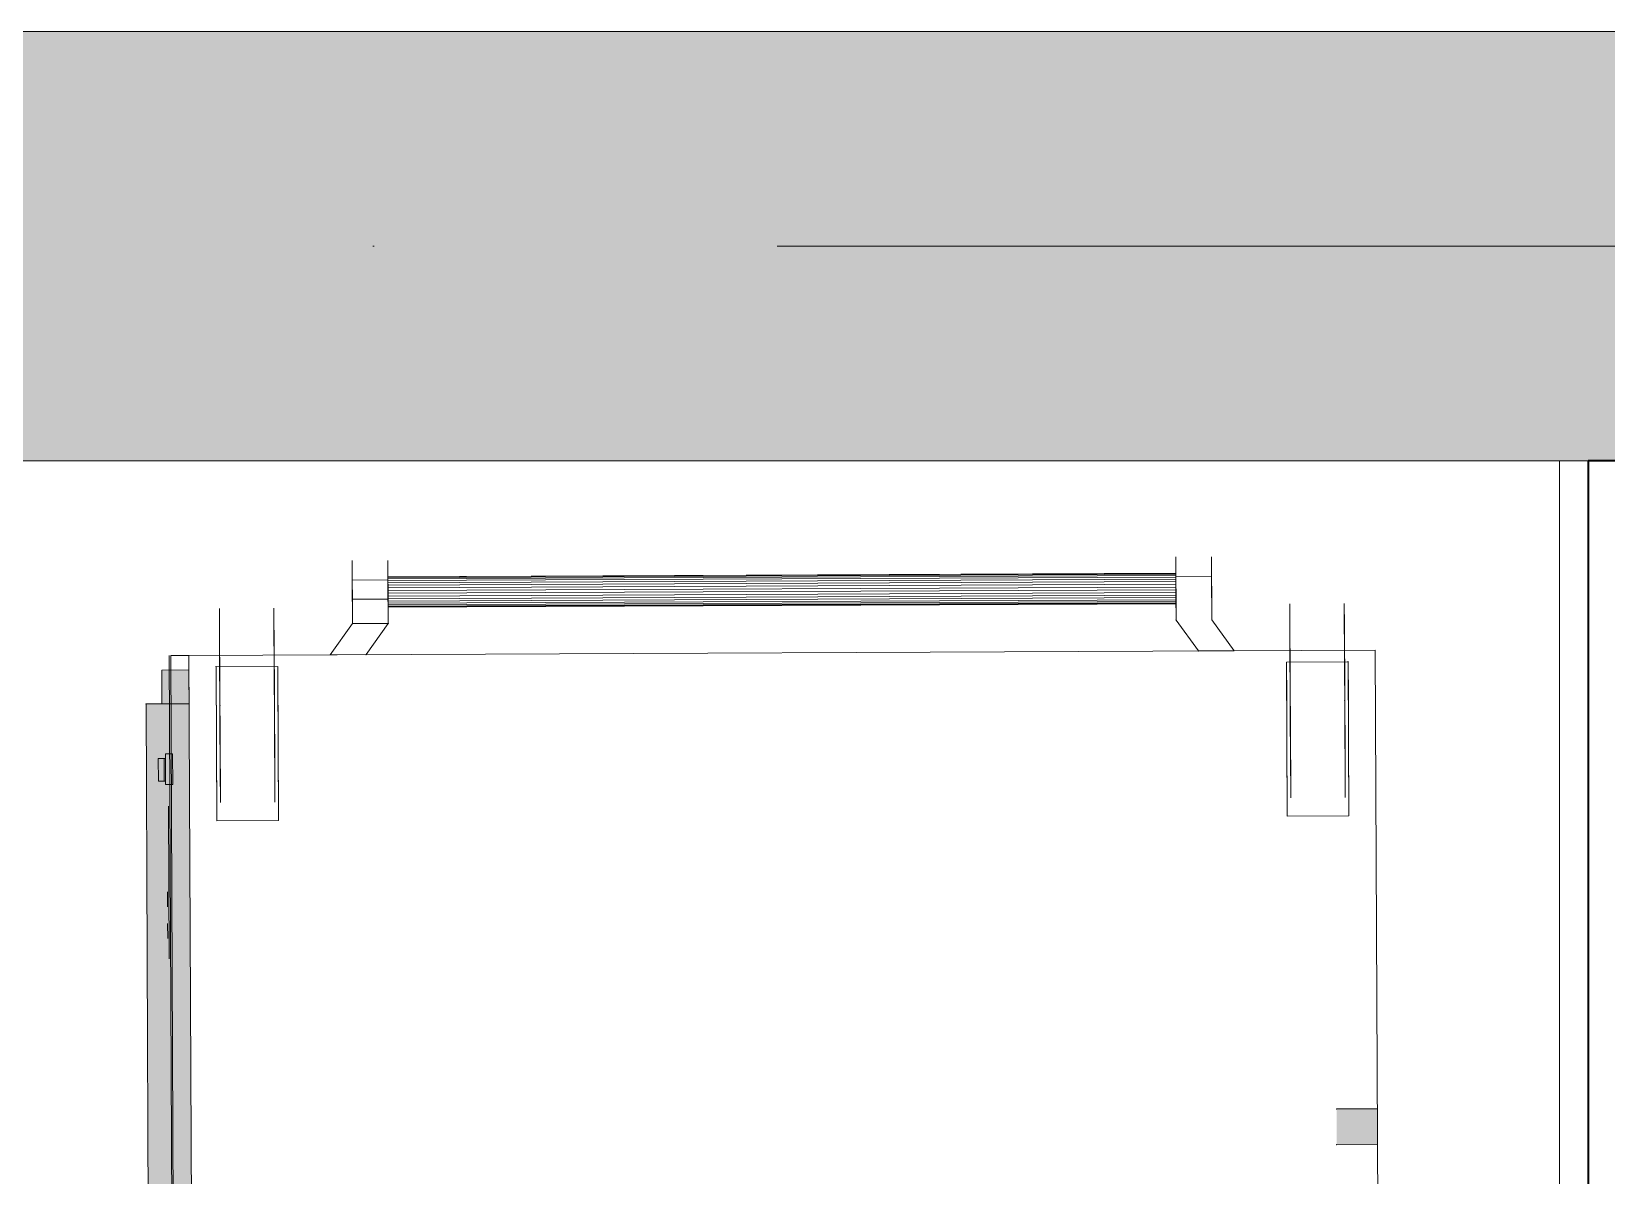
# Model space of a CAD drawing. Header units: millimetres. Extents: x -34838 to 729576, y -214038 to 121482.
# Drawn here: x 580453 to 581555, y -86387 to -85588 of the extents above; entities that cross this region are included whole.
import ezdxf
from ezdxf.enums import TextEntityAlignment as Align

# ---------------------------------------------------------------- set-up
doc = ezdxf.new("R2010")
doc.units = ezdxf.units.MM
doc.header["$MEASUREMENT"] = 0
doc.linetypes.add('Штрихпунктирная', pattern=[1340.555525, 705.555534, -352.777767, 0, -282.222223])
for name, color, linetype, lineweight in [('0_Ном._пера__1', 7, 'Continuous', 13), ('А _ ОСІ КООРДИНАЦІЙНІ.3D_Ном._пера__105', 7, 'Continuous', 13), ('А _ ОСІ КООРДИНАЦІЙНІ.3D_Ном._пера__25', 7, 'Continuous', 0), ('АБ _ 0 _ СТІНИ _ ЗОВНІШНІ .3D_Ном._пера__27', 7, 'Continuous', 35), ('АБ _ 0 _ СТІНИ _ ЗОВНІШНІ .3D_Ном._пера__47', 7, 'Continuous', 20), ('АБ _ 0 _ СТІНИ _ ЗОВНІШНІ .3D_Ном._пера__87', 7, 'Continuous', 13)]:
    doc.layers.add(name, color=color, linetype=linetype, lineweight=lineweight)
for name, color, linetype in [('А _ ОСІ КООРДИНАЦІЙНІ.3D', 7, 'Continuous'), ('АБ _ 0 _ СТІНИ _ ЗОВНІШНІ .3D', 7, 'Continuous'), ('АП _ ТЕП _ ЗОНИ ПРИМІЩЕНЬ .3D', 7, 'Continuous')]:
    doc.layers.add(name, color=color, linetype=linetype)
doc.styles.add('СГЕНЕРИР_СТИЛЬ_1', font='Arial.ttf')

# ---------------------------------------------------------------- blocks, each defined once
blk = doc.blocks.new('Стена_56_1', base_point=(518366.8, -85737.7))
at = {"layer": 'АБ _ 0 _ СТІНИ _ ЗОВНІШНІ .3D', "linetype": 'Continuous', "lineweight": 0, "true_color": 0x000000}
h = blk.add_hatch(dxfattribs=at)
h.set_pattern_fill('М___БЕТОН_АРМОВАНИЙ___З__C0', color=18, style=0, pattern_type=2)
h.set_pattern_definition([(45, (518441.76, -97737.7), (-367.6955, 367.6955), []), (45, (518257.9, -97553.85), (-367.6955, 367.6955), [390, -130, 0, -130])])
h.paths.add_polyline_path([(614291.8, -85587.7), (540141.8, -85587.7), (540141.8, -85887.7), (614271.8, -85887.7), (614291.8, -85874.1)])
at = {"layer": 'АБ _ 0 _ СТІНИ _ ЗОВНІШНІ .3D_Ном._пера__47', "color": 7, "linetype": 'Continuous', "lineweight": 20, "flags": 128}
for points in [[(614591.8, -85587.7), (540441.8, -85587.7)], [(540141.8, -85887.7), (614271.8, -85887.7)]]:
    blk.add_lwpolyline(points, dxfattribs=at)
blk = doc.blocks.new('Стена_85_1', base_point=(581601.8, -97937.3))
at = {"layer": 'АБ _ 0 _ СТІНИ _ ЗОВНІШНІ .3D', "linetype": 'Continuous', "lineweight": 0, "true_color": 0x000000}
h = blk.add_hatch(dxfattribs=at)
h.set_pattern_fill('М___ЦЕГЛА_ОБЛИЧКУВАЛЬНА__3B', color=18, style=0, pattern_type=2)
h.set_pattern_definition([(45, (518441.8, -97737.7), (-707.107, 707.107), []), (45, (518300.3, -97596.3), (-707.107, 707.107), [])])
h.paths.add_polyline_path([(581541.8, -85887.7), (581541.8, -86887.7), (581661.8, -86887.7), (581661.8, -85887.7)])
at = {"layer": 'АБ _ 0 _ СТІНИ _ ЗОВНІШНІ .3D_Ном._пера__27', "color": 7, "linetype": 'Continuous', "lineweight": 35}
blk.add_line((581541.8, -85887.7), (581541.8, -86887.7), dxfattribs=at)
at = {"layer": 'АБ _ 0 _ СТІНИ _ ЗОВНІШНІ .3D_Ном._пера__27', "color": 7, "linetype": 'Continuous', "lineweight": 35, "flags": 128}
blk.add_lwpolyline([(581661.8, -85887.7), (581541.8, -85887.7)], dxfattribs=at)
at = {"layer": 'АБ _ 0 _ СТІНИ _ ЗОВНІШНІ .3D_Ном._пера__87', "color": 7, "linetype": 'Continuous', "lineweight": 13, "flags": 128}
for points in [[(581541.8, -85887.7), (581521.8, -85887.7)], [(581521.8, -85887.7), (581521.8, -86887.7)]]:
    blk.add_lwpolyline(points, dxfattribs=at)
blk = doc.blocks.new('Стандартный Маркер Сетки_2')
at = {"layer": 'А _ ОСІ КООРДИНАЦІЙНІ.3D_Ном._пера__105', "color": 7, "linetype": 'Штрихпунктирная', "lineweight": 13}
blk.add_line((500, 0), (99754.182117, 0), dxfattribs=at)
at = {"layer": 'А _ ОСІ КООРДИНАЦІЙНІ.3D_Ном._пера__25', "color": 7, "lineweight": 0, "style": 'СГЕНЕРИР_СТИЛЬ_1'}
blk.add_attdef('AC_MarkerText_1', text='', height=700, dxfattribs=at).set_placement((-1000, 40.005), align=Align.MIDDLE_CENTER)

msp = doc.modelspace()

# ---------------------------------------------------------------- hatches: boundary and pattern name
at = {"layer": '0_Ном._пера__1', "linetype": 'Continuous', "lineweight": 13}
for points in [[(580563.2, -86057.6), (580563.1, -86034), (580544.1, -86034.1), (580544.2, -86057.7)], [(580563.1, -86034), (580544.1, -86034.1), (580544.2, -86057.7), (580563.2, -86057.6)], [(580563.1, -86034), (580544.1, -86034.1), (580544.2, -86057.7), (580563.2, -86057.6)], [(580563.2, -86057.6), (580563.1, -86034), (580544.1, -86034.1), (580544.2, -86057.7)], [(580566.2, -86718.8), (580563.2, -86057.6), (580533.1, -86057.7), (580536, -86719)], [(580563.2, -86057.6), (580533.1, -86057.7), (580536, -86719), (580566.2, -86718.8)], [(580566.2, -86718.8), (580563.2, -86057.6), (580533.1, -86057.7), (580536, -86719)], [(581394.4, -86348), (581394.3, -86340.7), (581365.8, -86340.8), (581365.8, -86348.2)], [(581394.3, -86340.7), (581365.8, -86340.8), (581365.8, -86348.2), (581394.4, -86348)], [(581394.4, -86348), (581365.8, -86348.2), (581365.8, -86358.6), (581394.4, -86358.4)], [(581394.4, -86358.4), (581394.4, -86348), (581365.8, -86348.2), (581365.8, -86358.6)], [(581394.4, -86365.8), (581394.4, -86358.4), (581365.8, -86358.6), (581365.9, -86365.9)], [(581394.4, -86358.4), (581365.8, -86358.6), (581365.9, -86365.9), (581394.4, -86365.8)]]:
    msp.add_hatch(color=7, dxfattribs=at).paths.add_polyline_path(points)

# ---------------------------------------------------------------- linework, layer by layer
at = {"layer": '0_Ном._пера__1', "color": 7, "linetype": 'Continuous', "lineweight": 13}
for p, q in [((580677.4, -86001.6), (580677.2, -85957.5)), ((580677.2, -85957.5), (580677.4, -86001.6)), ((580677.2, -85961.2), (580677.2, -85957.5)), ((580677.2, -85961.1), (580677.2, -85957.5)), ((580702.5, -86001.5), (580702.3, -85957.4)), ((580702.3, -85957.4), (580702.5, -86001.5)), ((580702.3, -85957.4), (580702.3, -85961.1)), ((580702.3, -85957.4), (580702.3, -85961)), ((581253.5, -85999.1), (581253.3, -85954.9)), ((581253.3, -85954.9), (581253.5, -85999.1)), ((581253.3, -85954.9), (581253.3, -85958.6)), ((581253.3, -85954.9), (581253.3, -85958.5)), ((581278.5, -85998.9), (581278.4, -85954.8)), ((581278.4, -85954.8), (581278.5, -85998.9)), ((581278.4, -85954.8), (581278.4, -85958.5)), ((581278.4, -85958.5), (581278.4, -85954.8)), ((581278.4, -85958.4), (581278.4, -85954.8)), ((581278.4, -85958.4), (581278.4, -85954.8)), ((580677.2, -85961.1), (580677.3, -85971)), ((580677.3, -85971), (580677.2, -85961.1)), ((580677.2, -85961.2), (580677.4, -86001.6)), ((580677.2, -85961.2), (580677.3, -85971.2)), ((580702.3, -85961), (580702.3, -85970.8)), ((580702.3, -85961), (580702.3, -85970.8)), ((580702.3, -85961.1), (580702.5, -86001.5)), ((580702.3, -85971), (580702.3, -85961.1)), ((581253.4, -85966.3), (580702.3, -85968.8)), ((581253.4, -85966.5), (580702.3, -85968.9)), ((581253.4, -85966.5), (580702.3, -85968.9)), ((581253.4, -85967), (580702.3, -85969.5)), ((581253.4, -85967), (580702.3, -85969.5)), ((581253.4, -85967.9), (580702.3, -85970.4)), ((581253.4, -85967.9), (580702.3, -85970.4)), ((580702.3, -85968.9), (580702.3, -85968.8)), ((580702.3, -85968.8), (580702.3, -85968.9)), ((580702.3, -85968.9), (580702.3, -85969.5)), ((580702.3, -85969.5), (580702.3, -85968.9)), ((581253.4, -85969.1), (580702.3, -85971.5)), ((581253.4, -85969.1), (580702.3, -85971.5)), ((581253.3, -85958.5), (581253.4, -85968.4)), ((581253.3, -85958.5), (581253.4, -85968.4)), ((581253.3, -85958.6), (581253.5, -85999.1)), ((581253.4, -85968.6), (581253.3, -85958.6)), ((581253.4, -85966.3), (581253.4, -85966.5)), ((581253.4, -85966.5), (581253.4, -85966.3)), ((581253.4, -85967), (581253.4, -85966.5)), ((581253.4, -85966.5), (581253.4, -85967)), ((581253.4, -85967.9), (581253.4, -85967)), ((581253.4, -85967), (581253.4, -85967.9)), ((581253.4, -85969.1), (581253.4, -85967.9)), ((581253.4, -85967.9), (581253.4, -85969.1)), ((581253.4, -85968.4), (581253.5, -85999.1)), ((581253.4, -85968.4), (581253.5, -85999.1)), ((581278.4, -85968.5), (581253.4, -85968.6)), ((581278.4, -85968.5), (581253.4, -85968.6)), ((581253.4, -85968.6), (581253.5, -85999.1)), ((581253.4, -85968.6), (581253.4, -85982.1)), ((581253.4, -85970.6), (581253.4, -85969.1)), ((581253.4, -85969.1), (581253.4, -85970.6)), ((581278.4, -85958.4), (581278.4, -85968.3)), ((581278.4, -85968.3), (581278.4, -85958.4)), ((581278.4, -85968.3), (581278.4, -85958.4)), ((581278.4, -85958.5), (581278.5, -85998.9)), ((581278.4, -85958.5), (581278.4, -85968.5)), ((581278.4, -85958.5), (581278.4, -85968.5)), ((581278.4, -85968.3), (581278.5, -85998.9)), ((581278.5, -85998.9), (581278.4, -85968.3)), ((581278.5, -85998.9), (581278.4, -85968.3)), ((581278.4, -85968.5), (581278.5, -85998.9)), ((581278.4, -85968.5), (581278.5, -85998.9)), ((581278.5, -85982), (581278.4, -85968.5)), ((580677.3, -85971), (580677.4, -86001.6)), ((580677.3, -85971.2), (580702.3, -85971)), ((580677.3, -85971.2), (580702.3, -85971)), ((580677.4, -86001.6), (580677.3, -85971)), ((580677.3, -85971.2), (580677.4, -86001.6)), ((580677.4, -85984.6), (580677.3, -85971.2)), ((580702.3, -85969.5), (580702.3, -85970.4)), ((580702.3, -85970.4), (580702.3, -85969.5)), ((580702.3, -85970.4), (580702.3, -85971.5)), ((580702.3, -85971.5), (580702.3, -85970.4)), ((581253.4, -85970.6), (580702.3, -85973)), ((581253.4, -85970.6), (580702.3, -85973)), ((580702.3, -85970.8), (580702.5, -86001.5)), ((580702.3, -85970.8), (580702.5, -86001.5)), ((580702.3, -85971), (580702.5, -86001.5)), ((580702.3, -85971), (580702.4, -85984.5)), ((580702.3, -85971.5), (580702.3, -85973)), ((580702.3, -85973), (580702.3, -85971.5)), ((580702.3, -85973), (580702.4, -85974.7)), ((580702.4, -85974.7), (580702.3, -85973)), ((581253.4, -85972.2), (580702.4, -85974.7)), ((581253.4, -85972.2), (580702.4, -85974.7)), ((581253.4, -85974.1), (580702.4, -85976.5)), ((581253.4, -85974.1), (580702.4, -85976.5)), ((580702.4, -85974.7), (580702.4, -85976.5)), ((580702.4, -85976.5), (580702.4, -85974.7)), ((581253.4, -85976), (580702.4, -85978.5)), ((581253.4, -85976), (580702.4, -85978.5)), ((580702.4, -85976.5), (580702.4, -85978.5)), ((580702.4, -85978.5), (580702.4, -85976.5)), ((581253.4, -85978), (580702.4, -85980.4)), ((581253.4, -85978), (580702.4, -85980.4)), ((580702.4, -85978.5), (580702.4, -85980.4)), ((580702.4, -85980.4), (580702.4, -85978.5)), ((581253.4, -85979.9), (580702.4, -85982.4)), ((581253.4, -85979.9), (580702.4, -85982.4)), ((581253.4, -85972.2), (581253.4, -85970.6)), ((581253.4, -85970.6), (581253.4, -85972.2)), ((581253.4, -85974.1), (581253.4, -85972.2)), ((581253.4, -85972.2), (581253.4, -85974.1)), ((581253.4, -85976), (581253.4, -85974.1)), ((581253.4, -85974.1), (581253.4, -85976)), ((581253.4, -85978), (581253.4, -85976)), ((581253.4, -85976), (581253.4, -85978)), ((581253.4, -85979.9), (581253.4, -85978)), ((581253.4, -85978), (581253.4, -85979.9)), ((581253.4, -85981.8), (581253.4, -85979.9)), ((581253.4, -85979.9), (581253.4, -85981.8)), ((580584.5, -85991.5), (580584.5, -85991.1)), ((580584.5, -85991.1), (580584.5, -85991.5)), ((580584.8, -86058.9), (580584.5, -85991.1)), ((580622.6, -85991.3), (580622.6, -85990.9)), ((580622.6, -85990.9), (580622.6, -85991.3)), ((580622.9, -86058.7), (580622.6, -85990.9)), ((580702.4, -85984.5), (580677.4, -85984.6)), ((580702.4, -85984.5), (580677.4, -85984.6)), ((580677.4, -86001.6), (580677.4, -85984.6)), ((580677.4, -86001.6), (580677.4, -85984.6)), ((580677.4, -85984.6), (580677.4, -86001.6)), ((580702.4, -85980.4), (580702.4, -85982.4)), ((580702.4, -85982.4), (580702.4, -85980.4)), ((581253.4, -85981.8), (580702.4, -85984.2)), ((581253.4, -85981.8), (580702.4, -85984.2)), ((580702.4, -85982.4), (580702.4, -85984.2)), ((580702.4, -85984.2), (580702.4, -85982.4)), ((581253.4, -85983.4), (580702.4, -85985.9)), ((581253.4, -85983.4), (580702.4, -85985.9)), ((580702.4, -85984.2), (580702.4, -85985.9)), ((580702.4, -85985.9), (580702.4, -85984.2)), ((580702.5, -86001.5), (580702.4, -85984.5)), ((580702.5, -86001.5), (580702.4, -85984.5)), ((581253.4, -85984.9), (580702.4, -85987.3)), ((581253.4, -85984.9), (580702.4, -85987.3)), ((580702.4, -85985.9), (580702.4, -85987.3)), ((580702.4, -85987.3), (580702.4, -85985.9)), ((581253.4, -85986.1), (580702.4, -85988.5)), ((581253.4, -85986.1), (580702.4, -85988.5)), ((581253.4, -85987), (580702.4, -85989.4)), ((581253.4, -85987), (580702.4, -85989.4)), ((580702.4, -85987.3), (580702.4, -85988.5)), ((580702.4, -85988.5), (580702.4, -85987.3)), ((581253.4, -85987.5), (580702.4, -85989.9)), ((581253.4, -85987.5), (580702.4, -85989.9)), ((581253.4, -85987.7), (580702.4, -85990.1)), ((580702.4, -85988.5), (580702.4, -85989.4)), ((580702.4, -85989.4), (580702.4, -85988.5)), ((580702.4, -85989.4), (580702.4, -85989.9)), ((580702.4, -85989.9), (580702.4, -85989.4)), ((580702.4, -85989.9), (580702.4, -85990.1)), ((580702.4, -85990.1), (580702.4, -85989.9)), ((581253.4, -85983.4), (581253.4, -85981.8)), ((581253.4, -85981.8), (581253.4, -85983.4)), ((581253.5, -85999.1), (581253.4, -85982.1)), ((581253.5, -85999.1), (581253.4, -85982.1)), ((581253.4, -85984.9), (581253.4, -85983.4)), ((581253.4, -85983.4), (581253.4, -85984.9)), ((581253.4, -85986.1), (581253.4, -85984.9)), ((581253.4, -85984.9), (581253.4, -85986.1)), ((581253.4, -85987), (581253.4, -85986.1)), ((581253.4, -85986.1), (581253.4, -85987)), ((581253.4, -85987.5), (581253.4, -85987)), ((581253.4, -85987), (581253.4, -85987.5)), ((581253.4, -85987.7), (581253.4, -85987.5)), ((581253.4, -85987.5), (581253.4, -85987.7)), ((581278.5, -85998.9), (581278.5, -85982)), ((581278.5, -85998.9), (581278.5, -85982)), ((581278.5, -85982), (581278.5, -85998.9)), ((581333.1, -85988.1), (581333.1, -85987.8)), ((581333.1, -85987.8), (581333.1, -85988.1)), ((581333.4, -86055.6), (581333.1, -85987.8)), ((581333.1, -85989.3), (581333.1, -85988.1)), ((581333.4, -86055.6), (581333.1, -85988.1)), ((581333.1, -85988.1), (581333.1, -85989.3)), ((581333.4, -86055.6), (581333.1, -85988.1)), ((581333.1, -85991.1), (581333.1, -85989.3)), ((581333.4, -86055.6), (581333.1, -85989.3)), ((581333.1, -85989.3), (581333.1, -85991.1)), ((581333.4, -86055.6), (581333.1, -85989.3)), ((581333.1, -85993.6), (581333.1, -85991.1)), ((581333.4, -86055.6), (581333.1, -85991.1)), ((581333.1, -85991.1), (581333.1, -85993.6)), ((581333.4, -86055.6), (581333.1, -85991.1)), ((581371.2, -85988), (581371.2, -85987.6)), ((581371.2, -85987.6), (581371.2, -85988)), ((581371.5, -86055.4), (581371.2, -85987.6)), ((581371.2, -85989.1), (581371.2, -85988)), ((581371.5, -86055.4), (581371.2, -85988)), ((581371.2, -85988), (581371.2, -85989.1)), ((581371.5, -86055.4), (581371.2, -85988)), ((581371.2, -85990.9), (581371.2, -85989.1)), ((581371.5, -86055.4), (581371.2, -85989.1)), ((581371.2, -85989.1), (581371.2, -85990.9)), ((581371.5, -86055.4), (581371.2, -85989.1)), ((581371.2, -85993.5), (581371.2, -85990.9)), ((581371.5, -86055.4), (581371.2, -85990.9)), ((581371.2, -85990.9), (581371.2, -85993.5)), ((581371.5, -86055.4), (581371.2, -85990.9)), ((580584.5, -85992.6), (580584.5, -85991.5)), ((580584.8, -86058.9), (580584.5, -85991.5)), ((580584.5, -85991.5), (580584.5, -85992.6)), ((580584.8, -86058.9), (580584.5, -85991.5)), ((580584.5, -85994.4), (580584.5, -85992.6)), ((580584.8, -86058.9), (580584.5, -85992.6)), ((580584.5, -85992.6), (580584.5, -85994.4)), ((580584.8, -86058.9), (580584.5, -85992.6)), ((580584.5, -85997), (580584.5, -85994.4)), ((580584.8, -86058.9), (580584.5, -85994.4)), ((580584.5, -85994.4), (580584.5, -85997)), ((580584.8, -86058.9), (580584.5, -85994.4)), ((580584.5, -86000.2), (580584.5, -85997)), ((580584.8, -86058.9), (580584.5, -85997)), ((580584.5, -85997), (580584.5, -86000.2)), ((580584.8, -86058.9), (580584.5, -85997)), ((580584.5, -86004), (580584.5, -86000.2)), ((580584.8, -86058.9), (580584.5, -86000.2)), ((580584.5, -86000.2), (580584.5, -86004)), ((580584.8, -86058.9), (580584.5, -86000.2)), ((580622.6, -85992.4), (580622.6, -85991.3)), ((580622.9, -86058.7), (580622.6, -85991.3)), ((580622.6, -85991.3), (580622.6, -85992.4)), ((580622.9, -86058.7), (580622.6, -85991.3)), ((580622.6, -85994.2), (580622.6, -85992.4)), ((580622.9, -86058.7), (580622.6, -85992.4)), ((580622.6, -85992.4), (580622.6, -85994.2)), ((580622.9, -86058.7), (580622.6, -85992.4)), ((580622.6, -85996.8), (580622.6, -85994.2)), ((580622.9, -86058.7), (580622.6, -85994.2)), ((580622.6, -85994.2), (580622.6, -85996.8)), ((580622.9, -86058.7), (580622.6, -85994.2)), ((580622.6, -86000), (580622.6, -85996.8)), ((580622.9, -86058.7), (580622.6, -85996.8)), ((580622.6, -85996.8), (580622.6, -86000)), ((580622.9, -86058.7), (580622.6, -85996.8)), ((580622.6, -86003.9), (580622.6, -86000)), ((580622.9, -86058.7), (580622.6, -86000)), ((580622.6, -86000), (580622.6, -86003.9)), ((580622.9, -86058.7), (580622.6, -86000)), ((580661.9, -86023.4), (580677.4, -86001.6)), ((580677.4, -86001.6), (580661.9, -86023.4)), ((580677.4, -86001.6), (580661.9, -86023.4)), ((580677.4, -86001.6), (580661.9, -86023.4)), ((580661.9, -86023.4), (580677.4, -86001.6)), ((580677.4, -86001.6), (580702.5, -86001.5)), ((580702.5, -86001.5), (580677.4, -86001.6)), ((580687, -86023.3), (580702.5, -86001.5)), ((580702.5, -86001.5), (580687, -86023.3)), ((580687, -86023.3), (580702.5, -86001.5)), ((580702.5, -86001.5), (580687, -86023.3)), ((580702.5, -86001.5), (580687, -86023.3)), ((581269.2, -86020.7), (581253.5, -85999.1)), ((581269.2, -86020.7), (581253.5, -85999.1)), ((581253.5, -85999.1), (581269.2, -86020.7)), ((581253.5, -85999.1), (581269.2, -86020.7)), ((581294.2, -86020.6), (581278.5, -85998.9)), ((581278.5, -85998.9), (581294.2, -86020.6)), ((581278.5, -85998.9), (581294.2, -86020.6)), ((581278.5, -85998.9), (581294.2, -86020.6)), ((581294.2, -86020.6), (581278.5, -85998.9)), ((581278.5, -85998.9), (581294.2, -86020.6)), ((581294.2, -86020.6), (581278.5, -85998.9)), ((581333.2, -85996.9), (581333.1, -85993.6)), ((581333.4, -86055.6), (581333.1, -85993.6)), ((581333.1, -85993.6), (581333.2, -85996.9)), ((581333.4, -86055.6), (581333.1, -85993.6)), ((581333.2, -86000.7), (581333.2, -85996.9)), ((581333.4, -86055.6), (581333.2, -85996.9)), ((581333.2, -85996.9), (581333.2, -86000.7)), ((581333.4, -86055.6), (581333.2, -85996.9)), ((581333.2, -86005.2), (581333.2, -86000.7)), ((581333.4, -86055.6), (581333.2, -86000.7)), ((581333.2, -86000.7), (581333.2, -86005.2)), ((581333.4, -86055.6), (581333.2, -86000.7)), ((581371.3, -85996.7), (581371.2, -85993.5)), ((581371.5, -86055.4), (581371.2, -85993.5)), ((581371.2, -85993.5), (581371.3, -85996.7)), ((581371.5, -86055.4), (581371.2, -85993.5)), ((581371.3, -86000.6), (581371.3, -85996.7)), ((581371.5, -86055.4), (581371.3, -85996.7)), ((581371.3, -85996.7), (581371.3, -86000.6)), ((581371.5, -86055.4), (581371.3, -85996.7)), ((581371.3, -86005), (581371.3, -86000.6)), ((581371.5, -86055.4), (581371.3, -86000.6)), ((581371.3, -86000.6), (581371.3, -86005)), ((581371.5, -86055.4), (581371.3, -86000.6)), ((580584.6, -86008.5), (580584.5, -86004)), ((580584.8, -86058.9), (580584.5, -86004)), ((580584.5, -86004), (580584.6, -86008.5)), ((580584.8, -86058.9), (580584.5, -86004)), ((580584.6, -86013.5), (580584.6, -86008.5)), ((580584.8, -86058.9), (580584.6, -86008.5)), ((580584.6, -86008.5), (580584.6, -86013.5)), ((580584.8, -86058.9), (580584.6, -86008.5)), ((580622.7, -86008.3), (580622.6, -86003.9)), ((580622.9, -86058.7), (580622.6, -86003.9)), ((580622.6, -86003.9), (580622.7, -86008.3)), ((580622.9, -86058.7), (580622.6, -86003.9)), ((580622.7, -86013.4), (580622.7, -86008.3)), ((580622.9, -86058.7), (580622.7, -86008.3)), ((580622.7, -86008.3), (580622.7, -86013.4)), ((580622.9, -86058.7), (580622.7, -86008.3)), ((581333.2, -86010.2), (581333.2, -86005.2)), ((581333.4, -86055.6), (581333.2, -86005.2)), ((581333.2, -86005.2), (581333.2, -86010.2)), ((581333.4, -86055.6), (581333.2, -86005.2)), ((581333.2, -86015.7), (581333.2, -86010.2)), ((581333.4, -86055.6), (581333.2, -86010.2)), ((581333.2, -86010.2), (581333.2, -86015.7)), ((581333.4, -86055.6), (581333.2, -86010.2)), ((581371.3, -86010), (581371.3, -86005)), ((581371.5, -86055.4), (581371.3, -86005)), ((581371.3, -86005), (581371.3, -86010)), ((581371.5, -86055.4), (581371.3, -86005)), ((581371.3, -86015.6), (581371.3, -86010)), ((581371.5, -86055.4), (581371.3, -86010)), ((581371.3, -86010), (581371.3, -86015.6)), ((581371.5, -86055.4), (581371.3, -86010)), ((580549.4, -86023.9), (580552.6, -86742.5)), ((580563.1, -86023.8), (580550.4, -86023.9)), ((580563.1, -86023.8), (580550.4, -86023.9)), ((580563.1, -86023.8), (580550.4, -86023.9)), ((580550.4, -86023.9), (580553.6, -86742.5)), ((580550.4, -86023.9), (580553.6, -86742.5)), ((580550.4, -86023.9), (580553.6, -86742.5)), ((581392.9, -86020.1), (580563.1, -86023.8)), ((581392.9, -86020.1), (580563.1, -86023.8)), ((581392.9, -86020.1), (580563.1, -86023.8)), ((580563.1, -86023.8), (581392.9, -86020.1)), ((580563.1, -86023.8), (580566.3, -86742.5)), ((580563.1, -86023.8), (580566.3, -86742.5)), ((580563.1, -86023.8), (580566.3, -86742.5)), ((580566.3, -86742.5), (580563.1, -86023.8)), ((580566.3, -86742.5), (580563.1, -86023.8)), ((580584.6, -86019), (580584.6, -86013.5)), ((580584.8, -86058.9), (580584.6, -86013.5)), ((580584.6, -86013.5), (580584.6, -86019)), ((580584.8, -86058.9), (580584.6, -86013.5)), ((580584.6, -86025), (580584.6, -86019)), ((580584.8, -86058.9), (580584.6, -86019)), ((580584.6, -86019), (580584.6, -86025)), ((580584.8, -86058.9), (580584.6, -86019)), ((580622.7, -86018.9), (580622.7, -86013.4)), ((580622.9, -86058.7), (580622.7, -86013.4)), ((580622.7, -86013.4), (580622.7, -86018.9)), ((580622.9, -86058.7), (580622.7, -86013.4)), ((580622.7, -86024.8), (580622.7, -86018.9)), ((580622.9, -86058.7), (580622.7, -86018.9)), ((580622.7, -86018.9), (580622.7, -86024.8)), ((580622.9, -86058.7), (580622.7, -86018.9)), ((580661.9, -86023.4), (580687, -86023.3)), ((580687, -86023.3), (580661.9, -86023.4)), ((581294.2, -86020.6), (581269.2, -86020.7)), ((581269.2, -86020.7), (581294.2, -86020.6)), ((581333.3, -86021.7), (581333.2, -86015.7)), ((581333.4, -86055.6), (581333.2, -86015.7)), ((581333.2, -86015.7), (581333.3, -86021.7)), ((581333.4, -86055.6), (581333.2, -86015.7)), ((581333.3, -86028), (581333.3, -86021.7)), ((581333.4, -86055.6), (581333.3, -86021.7)), ((581333.3, -86021.7), (581333.3, -86028)), ((581333.4, -86055.6), (581333.3, -86021.7)), ((581371.4, -86021.5), (581371.3, -86015.6)), ((581371.5, -86055.4), (581371.3, -86015.6)), ((581371.3, -86015.6), (581371.4, -86021.5)), ((581371.5, -86055.4), (581371.3, -86015.6)), ((581371.4, -86027.8), (581371.4, -86021.5)), ((581371.5, -86055.4), (581371.4, -86021.5)), ((581371.4, -86021.5), (581371.4, -86027.8)), ((581371.5, -86055.4), (581371.4, -86021.5)), ((581392.9, -86020.1), (581396.1, -86738.8)), ((581396.1, -86738.8), (581392.9, -86020.1)), ((581396.1, -86738.8), (581392.9, -86020.1)), ((580544.1, -86034.1), (580563.1, -86034)), ((580563.1, -86034), (580544.1, -86034.1)), ((580563.1, -86034), (580544.1, -86034.1)), ((580544.1, -86034.1), (580563.1, -86034)), ((580563.1, -86034), (580544.1, -86034.1)), ((580563.1, -86034), (580544.1, -86034.1)), ((580544.1, -86034.1), (580544.2, -86057.7)), ((580544.1, -86034.1), (580544.2, -86057.7)), ((580544.1, -86034.1), (580544.2, -86057.7)), ((580544.1, -86034.1), (580544.2, -86057.7)), ((580544.1, -86034.1), (580544.2, -86057.7)), ((580544.1, -86034.1), (580544.2, -86057.7)), ((580563.2, -86057.6), (580563.1, -86034)), ((580563.2, -86057.6), (580563.1, -86034)), ((580563.2, -86057.6), (580563.1, -86034)), ((580563.2, -86057.6), (580563.1, -86034)), ((580625.3, -86031.6), (580582.1, -86031.8)), ((580582.1, -86031.8), (580582.6, -86139.5)), ((580582.1, -86031.8), (580582.1, -86032.9)), ((580582.2, -86056.5), (580582.1, -86031.8)), ((580582.1, -86031.8), (580582.6, -86139.5)), ((580582.1, -86032.9), (580582.2, -86038.4)), ((580584.7, -86031.3), (580584.6, -86025)), ((580584.8, -86058.9), (580584.6, -86025)), ((580584.6, -86025), (580584.7, -86031.3)), ((580584.8, -86058.9), (580584.6, -86025)), ((580584.7, -86037.9), (580584.7, -86031.3)), ((580584.8, -86058.9), (580584.7, -86031.3)), ((580584.7, -86031.3), (580584.7, -86037.9)), ((580584.8, -86058.9), (580584.7, -86031.3)), ((580622.8, -86031.2), (580622.7, -86024.8)), ((580622.9, -86058.7), (580622.7, -86024.8)), ((580622.7, -86024.8), (580622.8, -86031.2)), ((580622.9, -86058.7), (580622.7, -86024.8)), ((580622.8, -86037.8), (580622.8, -86031.2)), ((580622.9, -86058.7), (580622.8, -86031.2)), ((580622.8, -86031.2), (580622.8, -86037.8)), ((580622.9, -86058.7), (580622.8, -86031.2)), ((580625.3, -86031.6), (580625.8, -86139.3)), ((580625.3, -86031.6), (580625.8, -86139.3)), ((580625.3, -86031.6), (580625.3, -86032.7)), ((580625.4, -86056.3), (580625.3, -86031.6)), ((580625.8, -86139.3), (580625.3, -86031.6)), ((580625.3, -86032.7), (580625.3, -86038.2)), ((581330.8, -86028.5), (581373.9, -86028.3)), ((581330.8, -86028.5), (581331.2, -86136.2)), ((581330.8, -86028.5), (581331.2, -86136.2)), ((581330.8, -86028.5), (581330.8, -86029.5)), ((581330.9, -86053.2), (581330.8, -86028.5)), ((581331.2, -86136.2), (581330.8, -86028.5)), ((581330.8, -86029.5), (581330.8, -86035.1)), ((581330.8, -86035.1), (581330.8, -86042.5)), ((581333.3, -86034.6), (581333.3, -86028)), ((581333.4, -86055.6), (581333.3, -86028)), ((581333.3, -86028), (581333.3, -86034.6)), ((581333.4, -86055.6), (581333.3, -86028)), ((581333.4, -86041.5), (581333.3, -86034.6)), ((581333.4, -86055.6), (581333.3, -86034.6)), ((581333.3, -86034.6), (581333.4, -86041.5)), ((581333.4, -86055.6), (581333.3, -86034.6)), ((581371.4, -86034.5), (581371.4, -86027.8)), ((581371.5, -86055.4), (581371.4, -86027.8)), ((581371.4, -86027.8), (581371.4, -86034.5)), ((581371.5, -86055.4), (581371.4, -86027.8)), ((581371.5, -86041.3), (581371.4, -86034.5)), ((581371.5, -86055.4), (581371.4, -86034.5)), ((581371.4, -86034.5), (581371.5, -86041.3)), ((581371.5, -86055.4), (581371.4, -86034.5)), ((581373.9, -86028.3), (581374.4, -86136)), ((581373.9, -86028.3), (581373.9, -86029.4)), ((581374.1, -86053), (581373.9, -86028.3)), ((581373.9, -86028.3), (581374.4, -86136)), ((581373.9, -86029.4), (581374, -86034.9)), ((581374, -86034.9), (581374, -86042.3)), ((580582.2, -86038.4), (580582.2, -86045.8)), ((580582.2, -86045.8), (580582.2, -86056.5)), ((580584.7, -86044.8), (580584.7, -86037.9)), ((580584.8, -86058.9), (580584.7, -86037.9)), ((580584.7, -86037.9), (580584.7, -86044.8)), ((580584.8, -86058.9), (580584.7, -86037.9)), ((580584.8, -86051.8), (580584.7, -86044.8)), ((580584.8, -86058.9), (580584.7, -86044.8)), ((580584.7, -86044.8), (580584.8, -86051.8)), ((580584.8, -86058.9), (580584.7, -86044.8)), ((580622.8, -86044.6), (580622.8, -86037.8)), ((580622.9, -86058.7), (580622.8, -86037.8)), ((580622.8, -86037.8), (580622.8, -86044.6)), ((580622.9, -86058.7), (580622.8, -86037.8)), ((580622.9, -86051.6), (580622.8, -86044.6)), ((580622.9, -86058.7), (580622.8, -86044.6)), ((580622.8, -86044.6), (580622.9, -86051.6)), ((580622.9, -86058.7), (580622.8, -86044.6)), ((580625.3, -86038.2), (580625.4, -86045.6)), ((580625.4, -86045.6), (580625.4, -86056.3)), ((581330.8, -86042.5), (581330.9, -86053.2)), ((581333.4, -86048.5), (581333.4, -86041.5)), ((581333.4, -86055.6), (581333.4, -86041.5)), ((581333.4, -86041.5), (581333.4, -86048.5)), ((581333.4, -86055.6), (581333.4, -86041.5)), ((581371.5, -86048.3), (581371.5, -86041.3)), ((581371.5, -86055.4), (581371.5, -86041.3)), ((581371.5, -86041.3), (581371.5, -86048.3)), ((581371.5, -86055.4), (581371.5, -86041.3)), ((581374, -86042.3), (581374.1, -86053)), ((580582.3, -86060.5), (580582.2, -86056.5)), ((580584.8, -86058.9), (580584.8, -86051.8)), ((580584.8, -86058.9), (580584.8, -86051.8)), ((580584.8, -86051.8), (580584.8, -86058.9)), ((580622.9, -86058.7), (580622.9, -86051.6)), ((580622.9, -86058.7), (580622.9, -86051.6)), ((580622.9, -86051.6), (580622.9, -86058.7)), ((580625.4, -86060.3), (580625.4, -86056.3)), ((581330.9, -86057.2), (581330.9, -86053.2)), ((581330.9, -86057.2), (581330.9, -86062.9)), ((581333.4, -86055.6), (581333.4, -86048.5)), ((581333.4, -86055.6), (581333.4, -86048.5)), ((581333.4, -86048.5), (581333.4, -86055.6)), ((581333.4, -86055.6), (581333.7, -86123.4)), ((581333.4, -86055.6), (581333.7, -86123)), ((581333.4, -86055.6), (581333.7, -86121.9)), ((581333.4, -86055.6), (581333.7, -86120.1)), ((581333.4, -86055.6), (581333.7, -86117.5)), ((581333.4, -86055.6), (581333.7, -86114.3)), ((581333.4, -86055.6), (581333.7, -86110.4)), ((581333.4, -86055.6), (581333.6, -86106)), ((581333.4, -86055.6), (581333.6, -86101)), ((581333.4, -86055.6), (581333.6, -86095.4)), ((581333.4, -86055.6), (581333.6, -86089.5)), ((581333.4, -86055.6), (581333.5, -86083.2)), ((581333.4, -86055.6), (581333.5, -86076.5)), ((581333.4, -86055.6), (581333.5, -86069.7)), ((581333.5, -86062.7), (581333.4, -86055.6)), ((581333.4, -86055.6), (581333.5, -86062.7)), ((581333.4, -86055.6), (581333.5, -86062.7)), ((581333.4, -86055.6), (581333.5, -86069.7)), ((581333.4, -86055.6), (581333.5, -86076.5)), ((581333.4, -86055.6), (581333.5, -86083.2)), ((581333.4, -86055.6), (581333.6, -86089.5)), ((581333.4, -86055.6), (581333.6, -86095.4)), ((581333.4, -86055.6), (581333.6, -86101)), ((581333.4, -86055.6), (581333.6, -86106)), ((581333.4, -86055.6), (581333.7, -86110.4)), ((581333.4, -86055.6), (581333.7, -86114.3)), ((581333.4, -86055.6), (581333.7, -86117.5)), ((581333.4, -86055.6), (581333.7, -86120.1)), ((581333.4, -86055.6), (581333.7, -86121.9)), ((581333.4, -86055.6), (581333.7, -86123)), ((581371.5, -86055.4), (581371.5, -86048.3)), ((581371.5, -86055.4), (581371.5, -86048.3)), ((581371.5, -86048.3), (581371.5, -86055.4)), ((581371.5, -86055.4), (581371.8, -86123.2)), ((581371.5, -86055.4), (581371.8, -86122.8)), ((581371.5, -86055.4), (581371.8, -86121.7)), ((581371.5, -86055.4), (581371.8, -86119.9)), ((581371.5, -86055.4), (581371.8, -86117.4)), ((581371.5, -86055.4), (581371.8, -86114.1)), ((581371.5, -86055.4), (581371.8, -86110.3)), ((581371.5, -86055.4), (581371.7, -86105.8)), ((581371.5, -86055.4), (581371.7, -86100.8)), ((581371.5, -86055.4), (581371.7, -86095.3)), ((581371.5, -86055.4), (581371.7, -86089.3)), ((581371.5, -86055.4), (581371.6, -86083)), ((581371.5, -86055.4), (581371.6, -86076.4)), ((581371.5, -86055.4), (581371.6, -86069.5)), ((581371.6, -86062.5), (581371.5, -86055.4)), ((581371.5, -86055.4), (581371.6, -86062.5)), ((581371.5, -86055.4), (581371.6, -86062.5)), ((581371.5, -86055.4), (581371.6, -86069.5)), ((581371.5, -86055.4), (581371.6, -86076.4)), ((581371.5, -86055.4), (581371.6, -86083)), ((581371.5, -86055.4), (581371.7, -86089.3)), ((581371.5, -86055.4), (581371.7, -86095.3)), ((581371.5, -86055.4), (581371.7, -86100.8)), ((581371.5, -86055.4), (581371.7, -86105.8)), ((581371.5, -86055.4), (581371.8, -86110.3)), ((581371.5, -86055.4), (581371.8, -86114.1)), ((581371.5, -86055.4), (581371.8, -86117.4)), ((581371.5, -86055.4), (581371.8, -86119.9)), ((581371.5, -86055.4), (581371.8, -86121.7)), ((581371.5, -86055.4), (581371.8, -86122.8)), ((581374.1, -86057), (581374.1, -86053)), ((581374.1, -86062.7), (581374.1, -86057)), ((580563.2, -86057.6), (580533.1, -86057.7)), ((580533.1, -86057.7), (580563.2, -86057.6)), ((580533.1, -86057.7), (580536, -86719)), ((580544.2, -86057.7), (580563.2, -86057.6)), ((580544.2, -86057.7), (580563.2, -86057.6)), ((580544.2, -86057.7), (580563.2, -86057.6)), ((580544.2, -86057.7), (580563.2, -86057.6)), ((580582.3, -86066.2), (580582.3, -86060.5)), ((580582.3, -86066.2), (580582.3, -86072.7)), ((580582.3, -86072.7), (580582.3, -86067.6)), ((580584.8, -86058.9), (580585.1, -86126.7)), ((580584.8, -86058.9), (580585.1, -86126.3)), ((580584.8, -86058.9), (580585.1, -86125.2)), ((580584.8, -86058.9), (580585.1, -86123.4)), ((580584.8, -86058.9), (580585.1, -86120.8)), ((580584.8, -86058.9), (580585.1, -86117.6)), ((580584.8, -86058.9), (580585, -86113.8)), ((580584.8, -86058.9), (580585, -86109.3)), ((580584.8, -86058.9), (580585, -86104.3)), ((580584.8, -86058.9), (580585, -86098.8)), ((580584.8, -86058.9), (580584.9, -86092.8)), ((580584.8, -86058.9), (580584.9, -86086.5)), ((580584.8, -86058.9), (580584.9, -86079.9)), ((580584.8, -86058.9), (580584.9, -86073)), ((580584.8, -86066), (580584.8, -86058.9)), ((580584.8, -86058.9), (580584.8, -86066)), ((580584.8, -86058.9), (580584.8, -86066)), ((580584.8, -86058.9), (580584.9, -86073)), ((580584.8, -86058.9), (580584.9, -86079.9)), ((580584.8, -86058.9), (580584.9, -86086.5)), ((580584.8, -86058.9), (580584.9, -86092.8)), ((580584.8, -86058.9), (580585, -86098.8)), ((580584.8, -86058.9), (580585, -86104.3)), ((580584.8, -86058.9), (580585, -86109.3)), ((580584.8, -86058.9), (580585, -86113.8)), ((580584.8, -86058.9), (580585.1, -86117.6)), ((580584.8, -86058.9), (580585.1, -86120.8)), ((580584.8, -86058.9), (580585.1, -86123.4)), ((580584.8, -86058.9), (580585.1, -86125.2)), ((580584.8, -86058.9), (580585.1, -86126.3)), ((580584.9, -86073), (580584.8, -86066)), ((580584.8, -86066), (580584.9, -86073)), ((580622.9, -86058.7), (580623.2, -86126.5)), ((580622.9, -86058.7), (580623.2, -86126.2)), ((580622.9, -86058.7), (580623.2, -86125.1)), ((580622.9, -86058.7), (580623.2, -86123.2)), ((580622.9, -86058.7), (580623.2, -86120.7)), ((580622.9, -86058.7), (580623.1, -86117.5)), ((580622.9, -86058.7), (580623.1, -86113.6)), ((580622.9, -86058.7), (580623.1, -86109.1)), ((580622.9, -86058.7), (580623.1, -86104.1)), ((580622.9, -86058.7), (580623.1, -86098.6)), ((580622.9, -86058.7), (580623, -86092.6)), ((580622.9, -86058.7), (580623, -86086.3)), ((580622.9, -86058.7), (580623, -86079.7)), ((580622.9, -86058.7), (580623, -86072.8)), ((580622.9, -86065.8), (580622.9, -86058.7)), ((580622.9, -86058.7), (580622.9, -86065.8)), ((580622.9, -86058.7), (580622.9, -86065.8)), ((580622.9, -86058.7), (580623, -86072.8)), ((580622.9, -86058.7), (580623, -86079.7)), ((580622.9, -86058.7), (580623, -86086.3)), ((580622.9, -86058.7), (580623, -86092.6)), ((580622.9, -86058.7), (580623.1, -86098.6)), ((580622.9, -86058.7), (580623.1, -86104.1)), ((580622.9, -86058.7), (580623.1, -86109.1)), ((580622.9, -86058.7), (580623.1, -86113.6)), ((580622.9, -86058.7), (580623.1, -86117.5)), ((580622.9, -86058.7), (580623.2, -86120.7)), ((580622.9, -86058.7), (580623.2, -86123.2)), ((580622.9, -86058.7), (580623.2, -86125.1)), ((580622.9, -86058.7), (580623.2, -86126.2)), ((580623, -86072.8), (580622.9, -86065.8)), ((580622.9, -86065.8), (580623, -86072.8)), ((580625.4, -86060.3), (580625.5, -86066)), ((580625.5, -86066), (580625.5, -86067.4)), ((580625.5, -86066), (580625.5, -86072.5)), ((580625.5, -86072.5), (580625.5, -86067.4)), ((581330.9, -86062.9), (581330.9, -86064.3)), ((581330.9, -86062.9), (581330.9, -86069.4)), ((581330.9, -86069.4), (581330.9, -86064.3)), ((581333.5, -86069.7), (581333.5, -86062.7)), ((581333.5, -86062.7), (581333.5, -86069.7)), ((581371.6, -86069.5), (581371.6, -86062.5)), ((581371.6, -86062.5), (581371.6, -86069.5)), ((581374.1, -86062.7), (581374.1, -86069.2)), ((581374.1, -86069.2), (581374.1, -86064.1)), ((580582.3, -86078.1), (580582.3, -86072.7)), ((580582.4, -86082.6), (580582.3, -86078.1)), ((580584.9, -86079.9), (580584.9, -86073)), ((580584.9, -86073), (580584.9, -86079.9)), ((580623, -86079.7), (580623, -86072.8)), ((580623, -86072.8), (580623, -86079.7)), ((580625.5, -86078), (580625.5, -86072.5)), ((580625.5, -86082.4), (580625.5, -86078)), ((581331, -86074.8), (581330.9, -86069.4)), ((581331, -86079.3), (581331, -86074.8)), ((581331.2, -86136.2), (581331, -86079.3)), ((581331.2, -86136.2), (581331, -86079.3)), ((581333.5, -86076.5), (581333.5, -86069.7)), ((581333.5, -86069.7), (581333.5, -86076.5)), ((581333.5, -86083.2), (581333.5, -86076.5)), ((581333.5, -86076.5), (581333.5, -86083.2)), ((581371.6, -86076.4), (581371.6, -86069.5)), ((581371.6, -86069.5), (581371.6, -86076.4)), ((581371.6, -86083), (581371.6, -86076.4)), ((581371.6, -86076.4), (581371.6, -86083)), ((581374.1, -86074.6), (581374.1, -86069.2)), ((581374.2, -86079.1), (581374.1, -86074.6)), ((581374.4, -86136), (581374.2, -86079.1)), ((580582.6, -86139.5), (580582.4, -86082.6)), ((580582.6, -86139.5), (580582.4, -86082.6)), ((580584.9, -86086.5), (580584.9, -86079.9)), ((580584.9, -86079.9), (580584.9, -86086.5)), ((580584.9, -86092.8), (580584.9, -86086.5)), ((580584.9, -86086.5), (580584.9, -86092.8)), ((580623, -86086.3), (580623, -86079.7)), ((580623, -86079.7), (580623, -86086.3)), ((580623, -86092.6), (580623, -86086.3)), ((580623, -86086.3), (580623, -86092.6)), ((580625.8, -86139.3), (580625.5, -86082.4)), ((580625.8, -86139.3), (580625.5, -86082.4)), ((581333.6, -86089.5), (581333.5, -86083.2)), ((581333.5, -86083.2), (581333.6, -86089.5)), ((581333.6, -86095.4), (581333.6, -86089.5)), ((581333.6, -86089.5), (581333.6, -86095.4)), ((581371.7, -86089.3), (581371.6, -86083)), ((581371.6, -86083), (581371.7, -86089.3)), ((581371.7, -86095.3), (581371.7, -86089.3)), ((581371.7, -86089.3), (581371.7, -86095.3)), ((580541.7, -86095.8), (580545.7, -86095.8)), ((580541.7, -86095.8), (580546.7, -86095.8)), ((580541.8, -86111.8), (580541.7, -86095.8)), ((580541.8, -86111.8), (580541.7, -86095.8)), ((580545.7, -86095.8), (580541.7, -86095.8)), ((580541.7, -86095.8), (580541.8, -86111.8)), ((580545.7, -86095.8), (580545.7, -86111.8)), ((580545.7, -86095.8), (580546.7, -86095.8)), ((580545.7, -86111.8), (580545.7, -86095.8)), ((580546.7, -86092.7), (580551.7, -86092.6)), ((580546.7, -86092.7), (580551.7, -86092.6)), ((580546.7, -86092.7), (580546.8, -86114)), ((580546.8, -86114), (580546.7, -86092.7)), ((580546.8, -86114), (580546.7, -86092.7)), ((580546.8, -86114), (580546.7, -86092.7)), ((580546.8, -86111.8), (580546.7, -86095.8)), ((580546.7, -86095.8), (580546.8, -86111.8)), ((580551.8, -86114), (580551.7, -86092.6)), ((580551.7, -86092.6), (580551.8, -86114)), ((580585, -86098.8), (580584.9, -86092.8)), ((580584.9, -86092.8), (580585, -86098.8)), ((580585, -86104.3), (580585, -86098.8)), ((580585, -86098.8), (580585, -86104.3)), ((580623.1, -86098.6), (580623, -86092.6)), ((580623, -86092.6), (580623.1, -86098.6)), ((580623.1, -86104.1), (580623.1, -86098.6)), ((580623.1, -86098.6), (580623.1, -86104.1)), ((581333.6, -86101), (581333.6, -86095.4)), ((581333.6, -86095.4), (581333.6, -86101)), ((581333.6, -86106), (581333.6, -86101)), ((581333.6, -86101), (581333.6, -86106)), ((581371.7, -86100.8), (581371.7, -86095.3)), ((581371.7, -86095.3), (581371.7, -86100.8)), ((581371.7, -86105.8), (581371.7, -86100.8)), ((581371.7, -86100.8), (581371.7, -86105.8)), ((580541.8, -86111.8), (580546.8, -86111.8)), ((580541.8, -86111.8), (580546.8, -86111.8)), ((580541.8, -86111.8), (580545.7, -86111.8)), ((580545.7, -86111.8), (580546.8, -86111.8)), ((580546.8, -86111.8), (580545.7, -86111.8)), ((580585, -86109.3), (580585, -86104.3)), ((580585, -86104.3), (580585, -86109.3)), ((580585, -86113.8), (580585, -86109.3)), ((580585, -86109.3), (580585, -86113.8)), ((580623.1, -86109.1), (580623.1, -86104.1)), ((580623.1, -86104.1), (580623.1, -86109.1)), ((580623.1, -86113.6), (580623.1, -86109.1)), ((580623.1, -86109.1), (580623.1, -86113.6)), ((581333.7, -86110.4), (581333.6, -86106)), ((581333.6, -86106), (581333.7, -86110.4)), ((581333.7, -86114.3), (581333.7, -86110.4)), ((581333.7, -86110.4), (581333.7, -86114.3)), ((581371.8, -86110.3), (581371.7, -86105.8)), ((581371.7, -86105.8), (581371.8, -86110.3)), ((581371.8, -86114.1), (581371.8, -86110.3)), ((581371.8, -86110.3), (581371.8, -86114.1)), ((580546.8, -86114), (580551.8, -86114)), ((580546.8, -86114), (580551.8, -86114)), ((580551.8, -86114), (580546.8, -86114)), ((580585.1, -86117.6), (580585, -86113.8)), ((580585, -86113.8), (580585.1, -86117.6)), ((580585.1, -86120.8), (580585.1, -86117.6)), ((580585.1, -86117.6), (580585.1, -86120.8)), ((580585.1, -86123.4), (580585.1, -86120.8)), ((580585.1, -86120.8), (580585.1, -86123.4)), ((580585.1, -86125.2), (580585.1, -86123.4)), ((580585.1, -86123.4), (580585.1, -86125.2)), ((580623.1, -86117.5), (580623.1, -86113.6)), ((580623.1, -86113.6), (580623.1, -86117.5)), ((580623.2, -86120.7), (580623.1, -86117.5)), ((580623.1, -86117.5), (580623.2, -86120.7)), ((580623.2, -86123.2), (580623.2, -86120.7)), ((580623.2, -86120.7), (580623.2, -86123.2)), ((580623.2, -86125.1), (580623.2, -86123.2)), ((580623.2, -86123.2), (580623.2, -86125.1)), ((581333.7, -86117.5), (581333.7, -86114.3)), ((581333.7, -86114.3), (581333.7, -86117.5)), ((581333.7, -86120.1), (581333.7, -86117.5)), ((581333.7, -86117.5), (581333.7, -86120.1)), ((581333.7, -86121.9), (581333.7, -86120.1)), ((581333.7, -86120.1), (581333.7, -86121.9)), ((581333.7, -86123), (581333.7, -86121.9)), ((581333.7, -86121.9), (581333.7, -86123)), ((581333.7, -86123.4), (581333.7, -86123)), ((581333.7, -86123), (581333.7, -86123.4)), ((581371.8, -86117.4), (581371.8, -86114.1)), ((581371.8, -86114.1), (581371.8, -86117.4)), ((581371.8, -86119.9), (581371.8, -86117.4)), ((581371.8, -86117.4), (581371.8, -86119.9)), ((581371.8, -86121.7), (581371.8, -86119.9)), ((581371.8, -86119.9), (581371.8, -86121.7)), ((581371.8, -86122.8), (581371.8, -86121.7)), ((581371.8, -86121.7), (581371.8, -86122.8)), ((581371.8, -86123.2), (581371.8, -86122.8)), ((581371.8, -86122.8), (581371.8, -86123.2)), ((580548.9, -86129.1), (580549.3, -86235.9)), ((580585.1, -86126.3), (580585.1, -86125.2)), ((580585.1, -86125.2), (580585.1, -86126.3)), ((580585.1, -86126.7), (580585.1, -86126.3)), ((580585.1, -86126.3), (580585.1, -86126.7)), ((580623.2, -86126.2), (580623.2, -86125.1)), ((580623.2, -86125.1), (580623.2, -86126.2)), ((580623.2, -86126.5), (580623.2, -86126.2)), ((580623.2, -86126.2), (580623.2, -86126.5)), ((580582.6, -86139.5), (580625.8, -86139.3)), ((581374.4, -86136), (581331.2, -86136.2)), ((580548.2, -86199.6), (580548.1, -86189)), ((580548.3, -86221.8), (580548.2, -86211.2)), ((581394.3, -86340.7), (581365.8, -86340.8)), ((581365.8, -86340.8), (581394.3, -86340.7)), ((581394.4, -86365.8), (581365.9, -86365.9)), ((581365.9, -86365.9), (581394.4, -86365.8))]:
    msp.add_line(p, q, dxfattribs=at)
for p in [(580702.4, -85979.4), (580702.5, -86001.5), (581253.5, -85999.1), (580687, -86023.3), (581269.2, -86020.7), (580582.1, -86031.8), (581373.9, -86028.3), (581371.5, -86055.4), (580533.1, -86057.7), (580563.2, -86057.6), (580584.8, -86058.9), (581365.8, -86340.8), (581394.3, -86340.7), (581394.4, -86365.8), (581365.9, -86365.9)]:
    msp.add_point(p, dxfattribs=at)
at = {"layer": 'АП _ ТЕП _ ЗОНИ ПРИМІЩЕНЬ .3D', "color": 254, "linetype": 'Continuous', "lineweight": 0, "true_color": 0xddc2d0, "flags": 128}
msp.add_lwpolyline([(566641.8, -97917.7), (572241.8, -97917.7), (572241.8, -97537.7), (572641.8, -97537.7), (572641.8, -97917.7), (578016.8, -97917.7), (578016.8, -97537.7), (578416.8, -97537.7), (578416.8, -97917.7), (578466.8, -97917.7), (578466.8, -97537.7), (581521.8, -97537.7), (581521.8, -91937.7), (581521.8, -91537.7), (581521.8, -85887.7), (573003.8, -85887.7), (573003.8, -91677.7), (572641.8, -91677.7), (572641.8, -91937.7), (572241.8, -91937.7), (572241.8, -91677.7), (566641.8, -91677.7)], dxfattribs=at)

# ---------------------------------------------------------------- block references
at = {"layer": 'А _ ОСІ КООРДИНАЦІЙНІ.3D', "color": 7, "linetype": 'Continuous', "lineweight": 60, "zscale": 1000}
msp.add_blockref('Стандартный Маркер Сетки_2', (513441.8, -85737.7), dxfattribs=at)
at = {"layer": 'АБ _ 0 _ СТІНИ _ ЗОВНІШНІ .3D', "color": 7, "lineweight": 20}
for name, p in [('Стена_56_1', (518366.8, -85737.7)), ('Стена_85_1', (581601.8, -97937.3))]:
    msp.add_blockref(name, p, dxfattribs=at)

doc.saveas('drawing.dxf')
